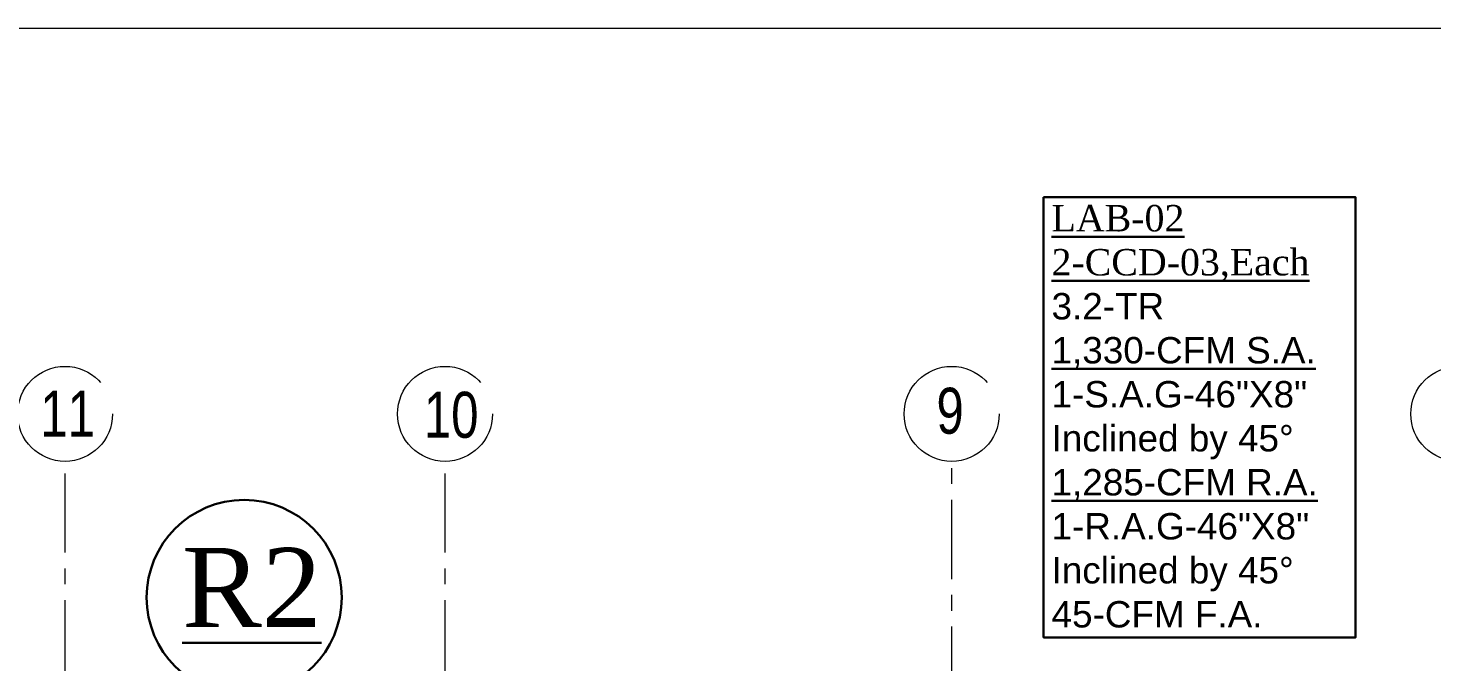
# Model space of a CAD drawing. Extents: x 847 to 949, y 444 to 823.
# Drawn here: x 871.05 to 884.35, y 778.58 to 784.59 of the extents above; entities that cross this region are included whole.
import ezdxf

# ---------------------------------------------------------------- set-up
doc = ezdxf.new("R2010")
doc.units = 0
doc.header["$MEASUREMENT"] = 0
doc.linetypes.add('CENTERX2', pattern=[4, 2.5, -0.5, 0.5, -0.5])
for name, color, linetype, lineweight in [('AC-TEXT', 15, 'CONTINUOUS', 30), ('axis', 1, 'CENTERX2', 5), ('piping', 15, 'CONTINUOUS', 30), ('txt in circle', 11, 'CONTINUOUS', 13), ('UG-BORDER', 20, 'CONTINUOUS', 80)]:
    doc.layers.add(name, color=color, linetype=linetype, lineweight=lineweight)
doc.styles.add('AC', font='romans.shx', dxfattribs={"height": 0.2})
doc.styles.add('SOSA2', font='SOSA.shx', dxfattribs={"width": 0.8})

# ---------------------------------------------------------------- blocks, each defined once
blk = doc.blocks.new('A$C11ED6BD5')
at = {"layer": 'axis', "color": 0, "ltscale": 0.3}
for p, q in [((-43.85, 22.2), (-43.85, 24.264)), ((-40.25, 22.2), (-40.25, 24.264)), ((-35.45, 21.95), (-35.45, 24.264))]:
    blk.add_line(p, q, dxfattribs=at)
at = {"layer": 'axis', "color": 0}
for centre in [(-43.85, 24.714), (-40.25, 24.714), (-35.45, 24.714), (-30.65, 24.714)]:
    blk.add_circle(centre, 0.45, dxfattribs=at)
at = {"layer": 'txt in circle', "color": 0, "ltscale": 0.01, "attachment_point": 5, "style": 'SOSA2'}
for s, insert, char_height in [('11', (-43.825, 24.717), 0.4355), ('10', (-40.192, 24.702), 0.4355), ('9', (-35.465, 24.741), 0.435)]:
    blk.add_mtext(s, dxfattribs=dict(at, insert=insert, char_height=char_height))

msp = doc.modelspace()

# ---------------------------------------------------------------- linework, layer by layer
at = {"layer": 'AC-TEXT', "color": 7, "linetype": 'Continuous'}
msp.add_lwpolyline([(880.668, 782.984), (883.623, 782.984), (883.623, 778.816), (880.668, 778.816)], close=True, dxfattribs=at)
at = {"layer": 'piping', "color": 2, "linetype": 'Continuous'}
msp.add_circle((873.094, 779.194), 0.924, dxfattribs=at)
at = {"layer": 'UG-BORDER', "color": 14, "lineweight": 20}
msp.add_line((847.755, 784.586), (926.768, 784.586), dxfattribs=at)

# ---------------------------------------------------------------- block references
at = {"layer": 'axis', "color": 252}
msp.add_blockref('A$C11ED6BD5', (915.247, 756.219), dxfattribs=at)

# ---------------------------------------------------------------- texts
at = {"layer": 'AC-TEXT', "color": 7, "linetype": 'Continuous', "insert": (880.743, 782.911), "char_height": 0.25, "width": 6.18694, "attachment_point": 1, "style": 'AC'}
msp.add_mtext('\\A1;{\\fTimes New Roman|b0|i0|c0|p18;\\L\\C85;LAB-02\\P2-CCD-03,Each\\P\\fArial|b0|i0|c0|p34;\\l\\C34;3.2-TR \\P\\pt0;\\L1,330-CFM S.A.\\l \\P\\ptz;1-S.A.G-46"X8"\\PInclined by 45°\\fTimes New Roman|b0|i0|c0|p18;\\P\\pt0;\\fArial|b0|i0|c0|p34;\\L1,285-CFM R.A.\\l \\P\\ptz;1-R.A.G-46"X8"\\PInclined by 45°\\P45-CFM F.A.\\P\\fTimes New Roman|b0|i0|c0|p18;  }', dxfattribs=at)
at = {"layer": 'piping', "color": 2, "linetype": 'Continuous', "insert": (872.505, 779.664), "char_height": 0.75, "width": 18.56082, "attachment_point": 1, "style": 'AC'}
msp.add_mtext('\\A1;{\\fTimes New Roman|b0|i0|c0|p18;\\L\\C1;R2\\fArial|b0|i0|c0|p34;\\l\\P\\fTimes New Roman|b0|i0|c0|p18;\\C34;  }', dxfattribs=at)

doc.saveas('drawing.dxf')
